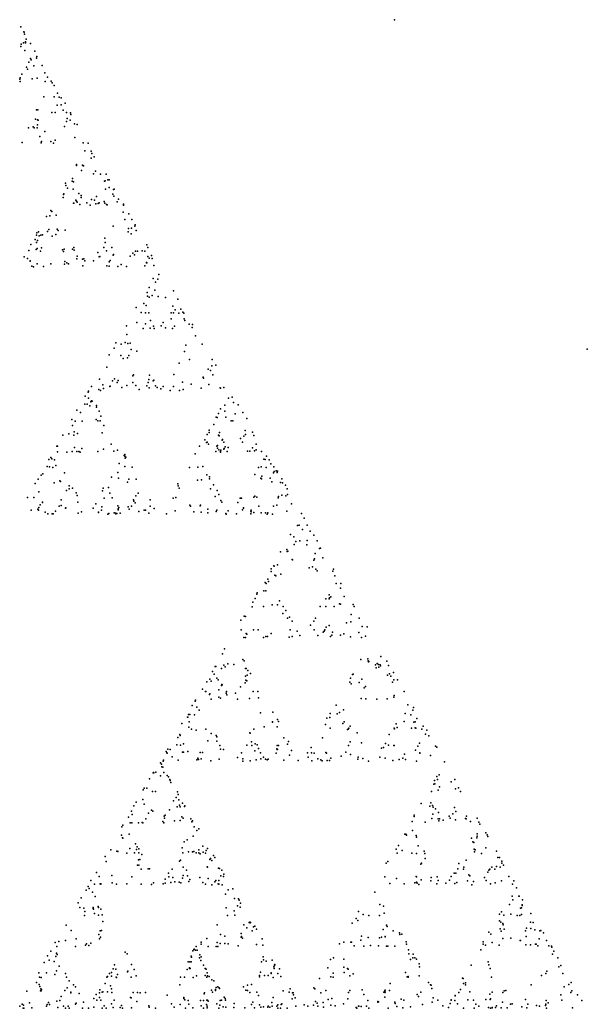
# Model space of a CAD drawing. Header units: millimetres. Extents: x -0.87 to 0.87, y -0.5 to 1.
# Drawn here: x -0.3243 to -0.2165, y -0.5 to -0.3125 of the extents above; entities that cross this region are included whole.
import ezdxf

# ---------------------------------------------------------------- set-up
doc = ezdxf.new("R2010")
doc.units = ezdxf.units.MM
doc.header["$PDSIZE"] = 1

msp = doc.modelspace()

# ---------------------------------------------------------------- linework, layer by layer
for p in [(-0.25311, -0.3125), (-0.32406, -0.31385), (-0.32349, -0.31479), (-0.32343, -0.31483), (-0.32336, -0.31521), (-0.32319, -0.31669), (-0.32318, -0.31673), (-0.32306, -0.31616), (-0.32406, -0.31756), (-0.324, -0.31711), (-0.32354, -0.31689), (-0.3233, -0.31835), (-0.32318, -0.31689), (-0.32221, -0.31697), (-0.32139, -0.31845), (-0.32252, -0.32056), (-0.3222, -0.31986), (-0.32206, -0.32012), (-0.3211, -0.31977), (-0.321, -0.31945), (-0.32298, -0.32151), (-0.32295, -0.3215), (-0.32277, -0.32187), (-0.32155, -0.32124), (-0.31999, -0.32114), (-0.32422, -0.32374), (-0.3242, -0.32419), (-0.32418, -0.32348), (-0.32389, -0.32284), (-0.32188, -0.32372), (-0.32096, -0.32357), (-0.3195, -0.32254), (-0.31941, -0.32422), (-0.31899, -0.32338), (-0.31826, -0.32414), (-0.31812, -0.32446), (-0.31774, -0.32495), (-0.31966, -0.32713), (-0.31774, -0.32709), (-0.3171, -0.32641), (-0.3168, -0.32715), (-0.31639, -0.32732), (-0.32108, -0.32959), (-0.32082, -0.32957), (-0.31717, -0.3287), (-0.31637, -0.3286), (-0.31604, -0.32964), (-0.31564, -0.3283), (-0.32125, -0.33134), (-0.32088, -0.33145), (-0.32076, -0.33153), (-0.31816, -0.33008), (-0.31752, -0.33007), (-0.3154, -0.33007), (-0.31537, -0.33181), (-0.31528, -0.33124), (-0.31471, -0.33154), (-0.31465, -0.33017), (-0.31457, -0.33044), (-0.32258, -0.333), (-0.32168, -0.33281), (-0.32153, -0.333), (-0.32092, -0.333), (-0.32091, -0.33241), (-0.3195, -0.33372), (-0.31574, -0.33277), (-0.31384, -0.33223), (-0.31335, -0.33235), (-0.32047, -0.33461), (-0.32014, -0.33557), (-0.31835, -0.33557), (-0.31755, -0.33536), (-0.31379, -0.33483), (-0.32378, -0.3358), (-0.32019, -0.33581), (-0.31785, -0.33592), (-0.3122, -0.33582), (-0.31188, -0.33738), (-0.31129, -0.33593), (-0.31071, -0.3374), (-0.3107, -0.33873), (-0.31059, -0.33786), (-0.31013, -0.33849), (-0.31351, -0.33995), (-0.31349, -0.34014), (-0.31251, -0.34108), (-0.31232, -0.34005), (-0.31227, -0.34014), (-0.31214, -0.34023), (-0.3099, -0.3412), (-0.31423, -0.34261), (-0.31023, -0.34175), (-0.30893, -0.34179), (-0.30815, -0.34311), (-0.30804, -0.34305), (-0.30786, -0.34179), (-0.3075, -0.34286), (-0.30725, -0.34284), (-0.31559, -0.34351), (-0.31552, -0.34394), (-0.31521, -0.34443), (-0.31428, -0.34314), (-0.31409, -0.34463), (-0.31403, -0.34326), (-0.30796, -0.34461), (-0.30728, -0.34431), (-0.30646, -0.34471), (-0.3063, -0.34463), (-0.31604, -0.34619), (-0.31594, -0.34563), (-0.31587, -0.34549), (-0.31362, -0.34673), (-0.31304, -0.34545), (-0.31262, -0.34619), (-0.31258, -0.3458), (-0.3106, -0.34658), (-0.31009, -0.34672), (-0.30969, -0.34601), (-0.30658, -0.34555), (-0.30641, -0.34595), (-0.3055, -0.34654), (-0.31835, -0.34865), (-0.31406, -0.34727), (-0.31399, -0.34728), (-0.31348, -0.34692), (-0.31333, -0.34709), (-0.31283, -0.34755), (-0.31151, -0.34725), (-0.31088, -0.34764), (-0.3098, -0.34739), (-0.30935, -0.34734), (-0.30917, -0.3472), (-0.30825, -0.34699), (-0.30811, -0.34729), (-0.30776, -0.34756), (-0.30768, -0.3476), (-0.30577, -0.34703), (-0.30458, -0.34749), (-0.30457, -0.34766), (-0.31917, -0.34983), (-0.31852, -0.34968), (-0.31814, -0.34887), (-0.31734, -0.34953), (-0.30459, -0.34902), (-0.30428, -0.35036), (-0.30355, -0.3493), (-0.303, -0.3504), (-0.31875, -0.35231), (-0.31712, -0.35219), (-0.31693, -0.35249), (-0.31561, -0.35242), (-0.30653, -0.35164), (-0.30363, -0.35208), (-0.30305, -0.35204), (-0.30238, -0.35163), (-0.30234, -0.3514), (-0.30213, -0.35245), (-0.3213, -0.35416), (-0.32108, -0.35333), (-0.32099, -0.35292), (-0.32088, -0.35438), (-0.32067, -0.35275), (-0.32057, -0.3535), (-0.32022, -0.35337), (-0.31992, -0.35331), (-0.31898, -0.35268), (-0.31812, -0.35352), (-0.31739, -0.3532), (-0.30807, -0.35391), (-0.30364, -0.35275), (-0.30313, -0.35313), (-0.32216, -0.35511), (-0.32114, -0.35608), (-0.32109, -0.35477), (-0.32092, -0.35586), (-0.32013, -0.35576), (-0.31611, -0.35612), (-0.31582, -0.35602), (-0.31422, -0.35603), (-0.314, -0.3557), (-0.31395, -0.35617), (-0.30828, -0.35571), (-0.30802, -0.35477), (-0.3068, -0.35571), (-0.30013, -0.35521), (-0.29992, -0.35571), (-0.32343, -0.35747), (-0.32276, -0.35777), (-0.32252, -0.35626), (-0.32034, -0.35642), (-0.31597, -0.35643), (-0.3134, -0.35786), (-0.31337, -0.35732), (-0.31235, -0.35789), (-0.3121, -0.35787), (-0.30941, -0.35667), (-0.30917, -0.35747), (-0.30902, -0.35739), (-0.30776, -0.35631), (-0.30649, -0.35716), (-0.30648, -0.35702), (-0.30327, -0.35733), (-0.30281, -0.35675), (-0.30244, -0.35706), (-0.30228, -0.35642), (-0.30189, -0.35639), (-0.30101, -0.35635), (-0.30051, -0.35639), (-0.29991, -0.35741), (-0.29969, -0.3577), (-0.29927, -0.35718), (-0.29912, -0.35781), (-0.32225, -0.35824), (-0.32225, -0.35827), (-0.32194, -0.35926), (-0.32166, -0.35933), (-0.32094, -0.35881), (-0.31973, -0.3593), (-0.31838, -0.35878), (-0.31577, -0.35885), (-0.31572, -0.35838), (-0.31529, -0.35863), (-0.31497, -0.35881), (-0.31227, -0.35918), (-0.31189, -0.35824), (-0.31024, -0.35823), (-0.3077, -0.35919), (-0.3073, -0.35926), (-0.30729, -0.35841), (-0.30707, -0.35816), (-0.30566, -0.35927), (-0.30503, -0.35892), (-0.30398, -0.35932), (-0.30049, -0.35915), (-0.30018, -0.35856), (-0.30017, -0.35858), (-0.3001, -0.3586), (-0.29882, -0.35913), (-0.29892, -0.36157), (-0.29805, -0.3617), (-0.29787, -0.36081), (-0.29966, -0.36331), (-0.2985, -0.36226), (-0.30005, -0.3642), (-0.3, -0.36495), (-0.29969, -0.36513), (-0.2991, -0.36478), (-0.29859, -0.36376), (-0.29797, -0.36499), (-0.29658, -0.36516), (-0.29506, -0.36394), (-0.29422, -0.3655), (-0.30214, -0.36708), (-0.30069, -0.36633), (-0.30023, -0.36672), (-0.29522, -0.36681), (-0.2937, -0.36741), (-0.3012, -0.36801), (-0.30036, -0.36807), (-0.29976, -0.3681), (-0.29553, -0.36811), (-0.29551, -0.36924), (-0.29509, -0.36806), (-0.29476, -0.36752), (-0.29403, -0.36814), (-0.29332, -0.36798), (-0.29307, -0.36813), (-0.29305, -0.36925), (-0.30396, -0.37054), (-0.30203, -0.3699), (-0.30082, -0.37109), (-0.30035, -0.37019), (-0.29947, -0.37098), (-0.29943, -0.36956), (-0.29884, -0.37063), (-0.29876, -0.37108), (-0.29738, -0.37056), (-0.29702, -0.36995), (-0.29655, -0.37091), (-0.29523, -0.37105), (-0.29486, -0.37062), (-0.29292, -0.36952), (-0.2921, -0.37021), (-0.29153, -0.37086), (-0.29143, -0.37031), (-0.30395, -0.37218), (-0.29086, -0.37244), (-0.30632, -0.37476), (-0.30602, -0.3738), (-0.30498, -0.37402), (-0.30427, -0.37374), (-0.30374, -0.37388), (-0.3033, -0.37386), (-0.2927, -0.37421), (-0.2896, -0.37401), (-0.21651, -0.375), (-0.30727, -0.37603), (-0.30506, -0.37616), (-0.30459, -0.37673), (-0.3038, -0.37664), (-0.30353, -0.37621), (-0.30308, -0.37503), (-0.30202, -0.37539), (-0.293, -0.37541), (-0.30771, -0.37841), (-0.29396, -0.37763), (-0.29205, -0.37694), (-0.28778, -0.37814), (-0.28775, -0.37694), (-0.28704, -0.37803), (-0.30629, -0.38059), (-0.30276, -0.38004), (-0.30263, -0.37986), (-0.29964, -0.37988), (-0.295, -0.37981), (-0.28943, -0.38032), (-0.2894, -0.38036), (-0.28939, -0.38051), (-0.28851, -0.37876), (-0.28806, -0.379), (-0.28758, -0.37986), (-0.31061, -0.38207), (-0.30911, -0.38066), (-0.30848, -0.38172), (-0.30834, -0.38242), (-0.30713, -0.38205), (-0.30707, -0.38201), (-0.30707, -0.38202), (-0.30666, -0.38097), (-0.30576, -0.38131), (-0.30555, -0.38095), (-0.30488, -0.38226), (-0.3039, -0.38184), (-0.3028, -0.3813), (-0.30221, -0.38187), (-0.30015, -0.38194), (-0.2999, -0.38133), (-0.29977, -0.38075), (-0.29969, -0.38234), (-0.2989, -0.38098), (-0.29882, -0.38089), (-0.29846, -0.38195), (-0.29818, -0.38225), (-0.29705, -0.38207), (-0.29508, -0.38204), (-0.29334, -0.38121), (-0.29172, -0.38161), (-0.28981, -0.38235), (-0.28834, -0.38171), (-0.2862, -0.38233), (-0.28611, -0.38239), (-0.28552, -0.38226), (-0.31185, -0.38389), (-0.31126, -0.38314), (-0.31121, -0.38425), (-0.31117, -0.38292), (-0.30923, -0.38266), (-0.30893, -0.38279), (-0.3016, -0.38265), (-0.29748, -0.38253), (-0.29567, -0.3828), (-0.29393, -0.38281), (-0.29323, -0.38263), (-0.28465, -0.38427), (-0.28394, -0.38409), (-0.31187, -0.3854), (-0.31144, -0.38539), (-0.31096, -0.38574), (-0.31073, -0.38498), (-0.31062, -0.3848), (-0.31052, -0.38483), (-0.3097, -0.38567), (-0.30967, -0.38598), (-0.28531, -0.3856), (-0.28369, -0.38512), (-0.28276, -0.38555), (-0.31339, -0.38655), (-0.31271, -0.38702), (-0.30918, -0.38674), (-0.30887, -0.38769), (-0.28695, -0.38789), (-0.28678, -0.38792), (-0.28653, -0.38721), (-0.28616, -0.38627), (-0.28529, -0.38677), (-0.28515, -0.38785), (-0.28334, -0.38726), (-0.28189, -0.38697), (-0.28112, -0.3881), (-0.31434, -0.3883), (-0.31423, -0.38949), (-0.31372, -0.38866), (-0.31242, -0.38865), (-0.30975, -0.38833), (-0.30942, -0.38858), (-0.309, -0.38856), (-0.3083, -0.38945), (-0.28742, -0.38928), (-0.28412, -0.3886), (-0.28382, -0.38856), (-0.31605, -0.3913), (-0.31495, -0.39105), (-0.31397, -0.39132), (-0.31391, -0.39068), (-0.3133, -0.39099), (-0.30861, -0.39087), (-0.28865, -0.39117), (-0.28831, -0.39032), (-0.2883, -0.39078), (-0.28649, -0.39128), (-0.28642, -0.3914), (-0.28634, -0.39081), (-0.28168, -0.39151), (-0.28146, -0.39043), (-0.28138, -0.39118), (-0.28005, -0.39073), (-0.27979, -0.39137), (-0.31724, -0.39341), (-0.3171, -0.39338), (-0.31388, -0.39361), (-0.30692, -0.39303), (-0.29014, -0.39336), (-0.28911, -0.3922), (-0.28878, -0.39268), (-0.28864, -0.39264), (-0.28844, -0.39299), (-0.28685, -0.39341), (-0.28668, -0.39323), (-0.2858, -0.39225), (-0.28574, -0.39213), (-0.28552, -0.3926), (-0.28526, -0.3935), (-0.28467, -0.39366), (-0.28232, -0.39192), (-0.28199, -0.3926), (-0.28008, -0.39369), (-0.27934, -0.39302), (-0.31834, -0.39553), (-0.31708, -0.39446), (-0.31533, -0.39453), (-0.3143, -0.39438), (-0.31341, -0.39441), (-0.31305, -0.3944), (-0.31278, -0.39453), (-0.31247, -0.39385), (-0.30941, -0.39441), (-0.30835, -0.39393), (-0.30636, -0.39434), (-0.30571, -0.39414), (-0.3044, -0.39518), (-0.30431, -0.39526), (-0.30429, -0.39499), (-0.30414, -0.39549), (-0.29098, -0.39485), (-0.28702, -0.39436), (-0.28668, -0.39377), (-0.28643, -0.39406), (-0.28616, -0.39451), (-0.28614, -0.3943), (-0.2861, -0.39411), (-0.28553, -0.39398), (-0.28542, -0.39384), (-0.28487, -0.39442), (-0.28102, -0.39432), (-0.2806, -0.39434), (-0.27968, -0.39424), (-0.27939, -0.39406), (-0.27837, -0.39439), (-0.27742, -0.39526), (-0.31902, -0.39725), (-0.31876, -0.39588), (-0.31862, -0.39727), (-0.31817, -0.39577), (-0.31798, -0.39743), (-0.31766, -0.39599), (-0.31738, -0.39707), (-0.30535, -0.39667), (-0.3043, -0.39723), (-0.30426, -0.39567), (-0.3029, -0.39734), (-0.29203, -0.39741), (-0.29042, -0.39735), (-0.28949, -0.39722), (-0.27895, -0.39745), (-0.27842, -0.39727), (-0.2779, -0.39586), (-0.27767, -0.39592), (-0.27747, -0.39742), (-0.2769, -0.39597), (-0.2766, -0.39672), (-0.27599, -0.39727), (-0.32017, -0.39888), (-0.31988, -0.39864), (-0.31575, -0.39842), (-0.30683, -0.39923), (-0.30566, -0.39838), (-0.28874, -0.39883), (-0.28825, -0.39919), (-0.27963, -0.39873), (-0.27827, -0.39907), (-0.27607, -0.39845), (-0.27593, -0.39817), (-0.27555, -0.39809), (-0.27539, -0.39838), (-0.27534, -0.39815), (-0.32135, -0.40046), (-0.32078, -0.39964), (-0.31774, -0.40032), (-0.31666, -0.39996), (-0.31654, -0.40008), (-0.31486, -0.40092), (-0.30739, -0.4012), (-0.30548, -0.39945), (-0.30379, -0.4002), (-0.30356, -0.39966), (-0.30212, -0.39965), (-0.29427, -0.40051), (-0.29418, -0.40089), (-0.29052, -0.39984), (-0.28974, -0.39979), (-0.28822, -0.39959), (-0.28748, -0.40074), (-0.27849, -0.39944), (-0.27836, -0.39955), (-0.27669, -0.39945), (-0.27637, -0.40016), (-0.27477, -0.4003), (-0.27449, -0.39959), (-0.27437, -0.40033), (-0.2738, -0.40076), (-0.32276, -0.40313), (-0.32155, -0.40312), (-0.3206, -0.40202), (-0.31539, -0.4018), (-0.31488, -0.40149), (-0.31427, -0.40134), (-0.31355, -0.40224), (-0.31336, -0.40274), (-0.30855, -0.40185), (-0.30841, -0.40137), (-0.30717, -0.40231), (-0.30224, -0.40279), (-0.30175, -0.40228), (-0.29459, -0.40309), (-0.29398, -0.40137), (-0.28801, -0.40148), (-0.28718, -0.40291), (-0.28675, -0.40179), (-0.28647, -0.40256), (-0.27978, -0.40306), (-0.2796, -0.40286), (-0.27924, -0.40306), (-0.27511, -0.4029), (-0.27448, -0.40268), (-0.27371, -0.40281), (-0.27345, -0.40148), (-0.27344, -0.40254), (-0.32036, -0.40449), (-0.31993, -0.40403), (-0.31993, -0.40404), (-0.31674, -0.40479), (-0.3164, -0.40354), (-0.31638, -0.40465), (-0.3132, -0.40403), (-0.30981, -0.40434), (-0.30865, -0.40486), (-0.30821, -0.40322), (-0.30668, -0.40315), (-0.30566, -0.40468), (-0.30367, -0.40488), (-0.30305, -0.40477), (-0.30268, -0.40354), (-0.30261, -0.40379), (-0.30237, -0.40412), (-0.29952, -0.40355), (-0.29947, -0.40476), (-0.29511, -0.40326), (-0.29197, -0.4046), (-0.29182, -0.40474), (-0.29, -0.40469), (-0.28996, -0.4046), (-0.28606, -0.40368), (-0.28587, -0.40403), (-0.28286, -0.40405), (-0.28241, -0.40323), (-0.2822, -0.40324), (-0.28217, -0.40322), (-0.27884, -0.40478), (-0.27609, -0.40477), (-0.27542, -0.40458), (-0.27516, -0.40317), (-0.27269, -0.40434), (-0.32208, -0.40551), (-0.32079, -0.40533), (-0.32069, -0.40552), (-0.32064, -0.40501), (-0.31941, -0.40587), (-0.3189, -0.40624), (-0.31809, -0.40623), (-0.31793, -0.40624), (-0.31746, -0.40571), (-0.31559, -0.40513), (-0.31553, -0.40505), (-0.31316, -0.40606), (-0.31253, -0.40584), (-0.3103, -0.40515), (-0.30933, -0.40596), (-0.30928, -0.40588), (-0.30876, -0.40552), (-0.30754, -0.40625), (-0.30735, -0.40614), (-0.30634, -0.40604), (-0.30605, -0.40607), (-0.30603, -0.40624), (-0.30579, -0.40617), (-0.30559, -0.40548), (-0.30558, -0.40529), (-0.30545, -0.40504), (-0.3052, -0.40607), (-0.30349, -0.40531), (-0.30165, -0.40578), (-0.30064, -0.40551), (-0.3004, -0.4055), (-0.29973, -0.40612), (-0.29873, -0.40519), (-0.29636, -0.40619), (-0.29477, -0.40564), (-0.29123, -0.40586), (-0.28981, -0.40588), (-0.28854, -0.40602), (-0.28852, -0.40533), (-0.28699, -0.40579), (-0.28684, -0.40549), (-0.28514, -0.40613), (-0.28513, -0.40614), (-0.28507, -0.40625), (-0.28467, -0.40567), (-0.2831, -0.40624), (-0.28199, -0.40543), (-0.28178, -0.4051), (-0.28175, -0.40512), (-0.28036, -0.4057), (-0.28035, -0.40623), (-0.28034, -0.40549), (-0.28032, -0.40582), (-0.27978, -0.40598), (-0.27839, -0.406), (-0.27758, -0.40601), (-0.2773, -0.40625), (-0.27714, -0.406), (-0.27624, -0.40625), (-0.27356, -0.40569), (-0.27074, -0.40616), (-0.27151, -0.40842), (-0.27121, -0.40838), (-0.27023, -0.40702), (-0.26968, -0.40835), (-0.27282, -0.41016), (-0.27219, -0.41055), (-0.27056, -0.40918), (-0.26911, -0.40949), (-0.26844, -0.41028), (-0.27215, -0.41206), (-0.27184, -0.41149), (-0.27109, -0.41133), (-0.26976, -0.41208), (-0.26966, -0.41126), (-0.2678, -0.41134), (-0.27476, -0.41344), (-0.27355, -0.41298), (-0.27345, -0.41334), (-0.27345, -0.41339), (-0.27335, -0.4133), (-0.26817, -0.41373), (-0.26734, -0.41281), (-0.26715, -0.4127), (-0.276, -0.41611), (-0.27594, -0.41617), (-0.27531, -0.41586), (-0.27252, -0.41486), (-0.27248, -0.41497), (-0.2684, -0.41502), (-0.26826, -0.41478), (-0.26668, -0.41457), (-0.27649, -0.41662), (-0.27649, -0.41718), (-0.27582, -0.41783), (-0.27565, -0.41796), (-0.27467, -0.41766), (-0.26929, -0.41645), (-0.26869, -0.41626), (-0.26801, -0.41668), (-0.2678, -0.41704), (-0.26481, -0.4171), (-0.26468, -0.41668), (-0.26443, -0.41795), (-0.27767, -0.41924), (-0.27744, -0.41942), (-0.27713, -0.41863), (-0.27704, -0.41905), (-0.26416, -0.4194), (-0.26332, -0.41941), (-0.27921, -0.42147), (-0.27916, -0.4212), (-0.27789, -0.42079), (-0.27753, -0.4208), (-0.2655, -0.42158), (-0.26338, -0.4203), (-0.26267, -0.42188), (-0.28002, -0.423), (-0.27958, -0.42225), (-0.27631, -0.42346), (-0.27531, -0.42346), (-0.27494, -0.4227), (-0.26617, -0.42233), (-0.26549, -0.42236), (-0.26542, -0.42215), (-0.26518, -0.42199), (-0.26354, -0.4233), (-0.26335, -0.42332), (-0.26097, -0.42341), (-0.28014, -0.42383), (-0.27799, -0.42377), (-0.27433, -0.42513), (-0.27427, -0.42382), (-0.27371, -0.42456), (-0.2672, -0.42377), (-0.26617, -0.42379), (-0.26457, -0.42377), (-0.26132, -0.42534), (-0.26076, -0.42378), (-0.28225, -0.42638), (-0.28166, -0.42564), (-0.28139, -0.42571), (-0.27341, -0.42598), (-0.27303, -0.42583), (-0.27255, -0.42655), (-0.26907, -0.42731), (-0.2684, -0.42657), (-0.26812, -0.42599), (-0.26549, -0.4274), (-0.26221, -0.42688), (-0.26138, -0.42668), (-0.25982, -0.42599), (-0.28224, -0.42822), (-0.28124, -0.42889), (-0.28117, -0.42904), (-0.27985, -0.42822), (-0.27897, -0.4282), (-0.2765, -0.42891), (-0.27292, -0.4282), (-0.27159, -0.4285), (-0.27109, -0.4293), (-0.26834, -0.42822), (-0.26769, -0.42932), (-0.26666, -0.42866), (-0.26647, -0.42848), (-0.26634, -0.4282), (-0.26609, -0.42769), (-0.26499, -0.42921), (-0.2649, -0.42868), (-0.26337, -0.4292), (-0.2627, -0.42895), (-0.25989, -0.42875), (-0.25924, -0.42758), (-0.25831, -0.42766), (-0.28174, -0.42967), (-0.28137, -0.42967), (-0.27797, -0.42968), (-0.2775, -0.42951), (-0.27722, -0.42949), (-0.27311, -0.42964), (-0.27252, -0.4295), (-0.26527, -0.42946), (-0.26143, -0.42955), (-0.25936, -0.42966), (-0.25862, -0.42944), (-0.28579, -0.43275), (-0.28541, -0.43184), (-0.28549, -0.43495), (-0.28473, -0.43469), (-0.2836, -0.43477), (-0.28191, -0.43387), (-0.28167, -0.43407), (-0.25951, -0.43387), (-0.25818, -0.43371), (-0.25811, -0.43407), (-0.25802, -0.43426), (-0.25799, -0.43422), (-0.2567, -0.43488), (-0.2564, -0.43461), (-0.25614, -0.4348), (-0.25583, -0.43483), (-0.25567, -0.43328), (-0.25455, -0.43416), (-0.25423, -0.43498), (-0.28768, -0.43614), (-0.28734, -0.43665), (-0.28714, -0.43515), (-0.28704, -0.43515), (-0.28598, -0.43554), (-0.28525, -0.43524), (-0.28142, -0.43555), (-0.28127, -0.43555), (-0.28107, -0.43683), (-0.28098, -0.43594), (-0.28044, -0.43653), (-0.2611, -0.43671), (-0.26095, -0.43663), (-0.2566, -0.43543), (-0.25608, -0.4353), (-0.25573, -0.43508), (-0.25444, -0.43682), (-0.25407, -0.43655), (-0.25329, -0.43632), (-0.28872, -0.4381), (-0.28814, -0.43756), (-0.2879, -0.43798), (-0.28684, -0.43737), (-0.28657, -0.4377), (-0.28598, -0.43875), (-0.28591, -0.43857), (-0.28582, -0.43864), (-0.28148, -0.43828), (-0.28142, -0.43701), (-0.28133, -0.43774), (-0.28115, -0.43792), (-0.26156, -0.43816), (-0.26145, -0.43736), (-0.26132, -0.43846), (-0.25981, -0.43824), (-0.2593, -0.4376), (-0.25378, -0.43699), (-0.2535, -0.43815), (-0.25324, -0.4377), (-0.25251, -0.43768), (-0.28957, -0.43946), (-0.28901, -0.43994), (-0.28893, -0.43993), (-0.28825, -0.44049), (-0.28817, -0.44035), (-0.28643, -0.43957), (-0.28509, -0.44021), (-0.28503, -0.43993), (-0.28492, -0.44056), (-0.28328, -0.44025), (-0.28236, -0.43906), (-0.27991, -0.43992), (-0.27905, -0.43992), (-0.25884, -0.43921), (-0.25864, -0.43894), (-0.25126, -0.43994), (-0.29097, -0.44172), (-0.29091, -0.44155), (-0.28792, -0.44136), (-0.28646, -0.441), (-0.28611, -0.44121), (-0.28292, -0.4414), (-0.28066, -0.44122), (-0.27894, -0.44115), (-0.2642, -0.4425), (-0.2594, -0.44122), (-0.25853, -0.44132), (-0.25645, -0.4414), (-0.25448, -0.44131), (-0.25324, -0.44098), (-0.25317, -0.44067), (-0.25059, -0.44242), (-0.29224, -0.44426), (-0.29193, -0.44426), (-0.29154, -0.44257), (-0.29108, -0.44432), (-0.29066, -0.44286), (-0.2902, -0.44345), (-0.27852, -0.44397), (-0.27621, -0.44384), (-0.2653, -0.44406), (-0.26398, -0.44415), (-0.26355, -0.44388), (-0.26277, -0.44337), (-0.25105, -0.44411), (-0.25002, -0.44433), (-0.24961, -0.44344), (-0.24952, -0.44293), (-0.29349, -0.44598), (-0.2924, -0.44477), (-0.29236, -0.4448), (-0.29208, -0.4457), (-0.27628, -0.44573), (-0.27626, -0.44568), (-0.27534, -0.44521), (-0.27511, -0.44561), (-0.26621, -0.44615), (-0.26592, -0.44499), (-0.26541, -0.44488), (-0.26294, -0.44598), (-0.26268, -0.44567), (-0.25278, -0.44603), (-0.25129, -0.44562), (-0.24942, -0.44575), (-0.24921, -0.44569), (-0.24888, -0.44503), (-0.29386, -0.44809), (-0.29214, -0.44671), (-0.29164, -0.44705), (-0.29076, -0.44725), (-0.28892, -0.44709), (-0.28789, -0.44786), (-0.28054, -0.44777), (-0.28049, -0.44781), (-0.2798, -0.44704), (-0.27785, -0.4466), (-0.27535, -0.44665), (-0.26534, -0.44688), (-0.26204, -0.44714), (-0.26191, -0.44704), (-0.26177, -0.44687), (-0.26151, -0.44648), (-0.2602, -0.44778), (-0.25413, -0.44808), (-0.25317, -0.44689), (-0.25313, -0.44701), (-0.25258, -0.44677), (-0.24987, -0.44685), (-0.2492, -0.44678), (-0.24905, -0.44688), (-0.2479, -0.44709), (-0.24768, -0.44651), (-0.24721, -0.44799), (-0.24696, -0.44725), (-0.29424, -0.44864), (-0.29377, -0.44825), (-0.29314, -0.44982), (-0.28857, -0.44926), (-0.28696, -0.44828), (-0.28686, -0.44937), (-0.28685, -0.44854), (-0.28023, -0.44944), (-0.27954, -0.44983), (-0.27409, -0.4487), (-0.2734, -0.44989), (-0.27324, -0.44941), (-0.26676, -0.44871), (-0.26149, -0.44946), (-0.25934, -0.44968), (-0.25484, -0.44977), (-0.24833, -0.44969), (-0.2466, -0.44832), (-0.29648, -0.45129), (-0.29631, -0.45156), (-0.29627, -0.45161), (-0.29614, -0.45087), (-0.29568, -0.45092), (-0.29444, -0.45005), (-0.29375, -0.4501), (-0.29333, -0.45143), (-0.29319, -0.45141), (-0.29235, -0.45129), (-0.28998, -0.45148), (-0.28958, -0.45152), (-0.28629, -0.45018), (-0.28613, -0.45084), (-0.28557, -0.45092), (-0.28214, -0.45154), (-0.28115, -0.45011), (-0.28019, -0.45019), (-0.27963, -0.45119), (-0.27918, -0.45005), (-0.2789, -0.45074), (-0.27854, -0.45157), (-0.27557, -0.45163), (-0.27542, -0.45081), (-0.2754, -0.45093), (-0.27535, -0.45019), (-0.27529, -0.45095), (-0.27511, -0.45017), (-0.27265, -0.45111), (-0.26964, -0.45155), (-0.2689, -0.45055), (-0.26885, -0.45157), (-0.26835, -0.45161), (-0.26615, -0.45146), (-0.26604, -0.4516), (-0.26232, -0.45143), (-0.26182, -0.45013), (-0.2556, -0.45065), (-0.25522, -0.45054), (-0.25427, -0.4501), (-0.25325, -0.45019), (-0.25318, -0.45019), (-0.25122, -0.45178), (-0.24911, -0.45105), (-0.2487, -0.45029), (-0.2483, -0.45154), (-0.24828, -0.45159), (-0.2453, -0.45031), (-0.24509, -0.4505), (-0.29752, -0.45346), (-0.29736, -0.45371), (-0.29702, -0.45312), (-0.29697, -0.45293), (-0.29529, -0.45228), (-0.29418, -0.45294), (-0.29065, -0.45291), (-0.29043, -0.45254), (-0.29033, -0.45283), (-0.28981, -0.45268), (-0.28799, -0.4531), (-0.28637, -0.45275), (-0.28289, -0.45243), (-0.2819, -0.45271), (-0.2819, -0.45311), (-0.28052, -0.45305), (-0.27934, -0.45291), (-0.27851, -0.45268), (-0.27797, -0.45239), (-0.27761, -0.45276), (-0.27725, -0.45288), (-0.27707, -0.45276), (-0.27413, -0.45294), (-0.27301, -0.45197), (-0.27139, -0.45303), (-0.26948, -0.45239), (-0.26879, -0.45307), (-0.26763, -0.4527), (-0.26706, -0.45285), (-0.26681, -0.4531), (-0.26588, -0.45303), (-0.26543, -0.45303), (-0.26517, -0.45255), (-0.2632, -0.45216), (-0.26144, -0.45189), (-0.26006, -0.45275), (-0.25998, -0.45236), (-0.25912, -0.4526), (-0.25802, -0.45312), (-0.25587, -0.45238), (-0.2549, -0.45255), (-0.25342, -0.45302), (-0.25222, -0.45283), (-0.25155, -0.45257), (-0.25099, -0.4528), (-0.24894, -0.45312), (-0.24627, -0.45203), (-0.2436, -0.45327), (-0.29895, -0.45532), (-0.29885, -0.4553), (-0.29881, -0.45532), (-0.29843, -0.45523), (-0.2973, -0.45418), (-0.2973, -0.45422), (-0.29706, -0.45424), (-0.29689, -0.45531), (-0.29961, -0.45649), (-0.29756, -0.45593), (-0.29625, -0.45585), (-0.29604, -0.45611), (-0.29578, -0.4566), (-0.29571, -0.45679), (-0.2956, -0.45715), (-0.24561, -0.45751), (-0.24549, -0.45677), (-0.24542, -0.45745), (-0.24509, -0.45604), (-0.24495, -0.4566), (-0.24463, -0.45573), (-0.24236, -0.45708), (-0.24166, -0.45659), (-0.30079, -0.45857), (-0.30065, -0.45823), (-0.30015, -0.45825), (-0.29903, -0.45888), (-0.29847, -0.45886), (-0.29433, -0.45898), (-0.24605, -0.4589), (-0.24482, -0.45861), (-0.24458, -0.458), (-0.24154, -0.45841), (-0.24097, -0.45819), (-0.24054, -0.45887), (-0.30212, -0.46088), (-0.30088, -0.46043), (-0.29506, -0.46065), (-0.29457, -0.46003), (-0.29415, -0.45946), (-0.29406, -0.46044), (-0.29333, -0.46108), (-0.24805, -0.46118), (-0.24622, -0.46101), (-0.30301, -0.46262), (-0.30257, -0.46159), (-0.30063, -0.46127), (-0.29984, -0.46301), (-0.29924, -0.46241), (-0.29898, -0.46264), (-0.29584, -0.46238), (-0.29438, -0.46181), (-0.29393, -0.4615), (-0.2938, -0.4618), (-0.29295, -0.46176), (-0.29288, -0.46163), (-0.24638, -0.46169), (-0.24588, -0.46155), (-0.24576, -0.46187), (-0.24534, -0.46216), (-0.24476, -0.46288), (-0.24174, -0.46189), (-0.24145, -0.46269), (-0.30361, -0.46374), (-0.3033, -0.46484), (-0.30296, -0.46481), (-0.30289, -0.46327), (-0.30169, -0.46481), (-0.30098, -0.46475), (-0.30088, -0.46483), (-0.30031, -0.4641), (-0.29707, -0.46457), (-0.29692, -0.46483), (-0.29683, -0.46354), (-0.29674, -0.46397), (-0.29665, -0.46338), (-0.29486, -0.46447), (-0.2938, -0.46437), (-0.29351, -0.46369), (-0.29321, -0.46393), (-0.29176, -0.46409), (-0.29155, -0.46464), (-0.29143, -0.46443), (-0.24974, -0.4646), (-0.24939, -0.46365), (-0.24938, -0.46337), (-0.2473, -0.46471), (-0.24728, -0.46468), (-0.24602, -0.46399), (-0.24581, -0.46319), (-0.2448, -0.46406), (-0.24466, -0.46444), (-0.24455, -0.46407), (-0.24388, -0.46433), (-0.24273, -0.46356), (-0.24256, -0.46393), (-0.24202, -0.46314), (-0.24152, -0.46428), (-0.23961, -0.46402), (-0.23951, -0.46409), (-0.23943, -0.46356), (-0.23869, -0.46457), (-0.23739, -0.46392), (-0.23712, -0.46471), (-0.30487, -0.46562), (-0.30466, -0.46525), (-0.29113, -0.46556), (-0.29065, -0.46629), (-0.29027, -0.46599), (-0.24966, -0.46626), (-0.2369, -0.46507), (-0.23573, -0.46672), (-0.30493, -0.46715), (-0.30475, -0.46765), (-0.30471, -0.46771), (-0.30347, -0.46696), (-0.29301, -0.46845), (-0.29249, -0.46805), (-0.29136, -0.46739), (-0.25114, -0.46697), (-0.25093, -0.46699), (-0.2508, -0.46715), (-0.24901, -0.46722), (-0.2489, -0.46758), (-0.23847, -0.46777), (-0.23822, -0.46846), (-0.23807, -0.46855), (-0.23749, -0.46768), (-0.23742, -0.46737), (-0.23738, -0.46694), (-0.23553, -0.46713), (-0.23539, -0.4674), (-0.30693, -0.46995), (-0.30581, -0.4702), (-0.30564, -0.47024), (-0.30393, -0.47056), (-0.30338, -0.46967), (-0.30249, -0.47049), (-0.3023, -0.4688), (-0.30207, -0.46988), (-0.30199, -0.46936), (-0.30167, -0.46979), (-0.30162, -0.47054), (-0.29343, -0.4696), (-0.29327, -0.4705), (-0.29221, -0.47033), (-0.29148, -0.47033), (-0.29123, -0.47025), (-0.29077, -0.47052), (-0.29028, -0.47051), (-0.29026, -0.46995), (-0.28952, -0.46923), (-0.28944, -0.4704), (-0.28896, -0.47059), (-0.28886, -0.47009), (-0.28863, -0.46969), (-0.2528, -0.46985), (-0.2526, -0.47059), (-0.25233, -0.46915), (-0.25165, -0.47009), (-0.24982, -0.47061), (-0.24891, -0.47062), (-0.24863, -0.46922), (-0.2475, -0.47021), (-0.23799, -0.46983), (-0.23794, -0.47031), (-0.23781, -0.46997), (-0.23577, -0.46957), (-0.23371, -0.4702), (-0.30801, -0.4712), (-0.30784, -0.47215), (-0.3017, -0.47182), (-0.30143, -0.47179), (-0.30105, -0.47083), (-0.29394, -0.47208), (-0.29372, -0.47192), (-0.28999, -0.4707), (-0.28814, -0.4718), (-0.28805, -0.47157), (-0.28779, -0.47196), (-0.28749, -0.47102), (-0.2872, -0.47139), (-0.25437, -0.47215), (-0.24799, -0.4725), (-0.24734, -0.47064), (-0.24729, -0.47161), (-0.23948, -0.47192), (-0.23657, -0.47067), (-0.23348, -0.47139), (-0.23316, -0.47138), (-0.23272, -0.47248), (-0.23271, -0.47212), (-0.30967, -0.47424), (-0.30187, -0.47285), (-0.30165, -0.47284), (-0.30121, -0.47359), (-0.29987, -0.47354), (-0.29965, -0.47356), (-0.296, -0.47436), (-0.29534, -0.47363), (-0.29324, -0.47326), (-0.29261, -0.4738), (-0.2887, -0.47317), (-0.28862, -0.47325), (-0.28653, -0.47342), (-0.28635, -0.47351), (-0.28586, -0.47382), (-0.25471, -0.47251), (-0.24809, -0.47268), (-0.24178, -0.47436), (-0.24108, -0.47358), (-0.24086, -0.47252), (-0.24001, -0.47359), (-0.23992, -0.47321), (-0.23536, -0.47418), (-0.23521, -0.4738), (-0.23503, -0.47359), (-0.23465, -0.47325), (-0.23404, -0.47363), (-0.23372, -0.47312), (-0.23303, -0.47327), (-0.23243, -0.47289), (-0.31076, -0.47577), (-0.30919, -0.47498), (-0.3068, -0.47482), (-0.30673, -0.47619), (-0.30295, -0.47509), (-0.29889, -0.47619), (-0.29667, -0.47625), (-0.29666, -0.47551), (-0.29594, -0.47508), (-0.2956, -0.47616), (-0.29522, -0.47523), (-0.29481, -0.47601), (-0.29396, -0.47609), (-0.29367, -0.47622), (-0.29335, -0.4753), (-0.29321, -0.47481), (-0.2924, -0.47491), (-0.29216, -0.47595), (-0.29194, -0.47557), (-0.29005, -0.47522), (-0.2895, -0.47615), (-0.28851, -0.47537), (-0.28722, -0.47601), (-0.28705, -0.4758), (-0.28645, -0.47577), (-0.2861, -0.47489), (-0.2856, -0.47504), (-0.28549, -0.47454), (-0.25495, -0.47507), (-0.25274, -0.47537), (-0.24927, -0.47624), (-0.24898, -0.47498), (-0.24895, -0.47508), (-0.24895, -0.4761), (-0.24807, -0.47563), (-0.24619, -0.47583), (-0.24616, -0.47523), (-0.24501, -0.47508), (-0.24481, -0.47578), (-0.24266, -0.47573), (-0.24234, -0.47503), (-0.24146, -0.47439), (-0.24128, -0.47615), (-0.23922, -0.47583), (-0.23898, -0.47467), (-0.2388, -0.47489), (-0.23811, -0.47599), (-0.23603, -0.47523), (-0.23571, -0.47578), (-0.23402, -0.47619), (-0.23281, -0.47581), (-0.23139, -0.475), (-0.23046, -0.47584), (-0.31162, -0.47763), (-0.31129, -0.47691), (-0.31106, -0.47727), (-0.31045, -0.478), (-0.31007, -0.47647), (-0.30898, -0.47642), (-0.30887, -0.47638), (-0.30883, -0.47645), (-0.30586, -0.47645), (-0.30392, -0.47641), (-0.30121, -0.47647), (-0.29927, -0.47654), (-0.29703, -0.47638), (-0.28896, -0.47647), (-0.28777, -0.47656), (-0.2866, -0.47642), (-0.28645, -0.47649), (-0.28583, -0.47656), (-0.28471, -0.47754), (-0.28378, -0.47737), (-0.25682, -0.47797), (-0.25401, -0.47633), (-0.25129, -0.47638), (-0.2488, -0.4763), (-0.24847, -0.47655), (-0.24507, -0.47637), (-0.24335, -0.47627), (-0.24162, -0.47636), (-0.23843, -0.47656), (-0.23488, -0.47638), (-0.23073, -0.47648), (-0.22997, -0.47719), (-0.31317, -0.47998), (-0.31261, -0.47903), (-0.30994, -0.4788), (-0.2852, -0.47836), (-0.28351, -0.47917), (-0.28271, -0.47927), (-0.28262, -0.47949), (-0.23077, -0.47875), (-0.23062, -0.47945), (-0.22949, -0.47875), (-0.22944, -0.47876), (-0.22879, -0.47946), (-0.31286, -0.48088), (-0.31207, -0.48099), (-0.31188, -0.48168), (-0.31033, -0.48105), (-0.31031, -0.48091), (-0.31023, -0.48123), (-0.30938, -0.48071), (-0.3093, -0.48092), (-0.30883, -0.48121), (-0.28507, -0.48096), (-0.28354, -0.4815), (-0.28288, -0.48059), (-0.28239, -0.48083), (-0.28235, -0.48008), (-0.25992, -0.48164), (-0.25587, -0.48032), (-0.25518, -0.48063), (-0.23277, -0.48169), (-0.23124, -0.48034), (-0.22921, -0.48102), (-0.22899, -0.48095), (-0.22886, -0.48048), (-0.22885, -0.48037), (-0.31196, -0.48242), (-0.31009, -0.48203), (-0.30928, -0.48237), (-0.30858, -0.48226), (-0.30847, -0.48356), (-0.28478, -0.48241), (-0.28343, -0.48233), (-0.28068, -0.48372), (-0.28054, -0.4837), (-0.28046, -0.48371), (-0.26036, -0.48296), (-0.26009, -0.48334), (-0.25907, -0.48219), (-0.25798, -0.48242), (-0.25597, -0.48242), (-0.25506, -0.48195), (-0.23317, -0.48215), (-0.23314, -0.48342), (-0.23289, -0.4837), (-0.23232, -0.48234), (-0.23104, -0.48217), (-0.22981, -0.48242), (-0.22931, -0.4824), (-0.22899, -0.48224), (-0.2273, -0.4837), (-0.22723, -0.48201), (-0.22675, -0.48372), (-0.31542, -0.48423), (-0.3145, -0.48525), (-0.30897, -0.48529), (-0.30873, -0.48528), (-0.28677, -0.48421), (-0.28174, -0.48416), (-0.28117, -0.48473), (-0.28053, -0.48383), (-0.28013, -0.48533), (-0.27988, -0.48454), (-0.27963, -0.48442), (-0.27932, -0.48498), (-0.26111, -0.48388), (-0.25523, -0.48507), (-0.25462, -0.48425), (-0.2545, -0.48451), (-0.25336, -0.48534), (-0.23519, -0.4856), (-0.23303, -0.48495), (-0.23288, -0.48535), (-0.23255, -0.48393), (-0.23246, -0.48416), (-0.23227, -0.48498), (-0.22822, -0.48533), (-0.22802, -0.4848), (-0.2272, -0.48489), (-0.22648, -0.48514), (-0.22551, -0.48532), (-0.22532, -0.48525), (-0.31753, -0.4875), (-0.31686, -0.48734), (-0.31555, -0.48718), (-0.31356, -0.48681), (-0.30926, -0.48604), (-0.3091, -0.48681), (-0.30895, -0.48654), (-0.28979, -0.48745), (-0.28874, -0.48677), (-0.28614, -0.48599), (-0.28534, -0.4863), (-0.28224, -0.4865), (-0.2822, -0.48584), (-0.28218, -0.48642), (-0.28195, -0.48672), (-0.27825, -0.48681), (-0.26272, -0.48745), (-0.26142, -0.48744), (-0.26127, -0.48745), (-0.25951, -0.48706), (-0.25937, -0.48635), (-0.25808, -0.4866), (-0.25595, -0.48665), (-0.2556, -0.4865), (-0.25487, -0.48644), (-0.25485, -0.48641), (-0.25217, -0.48572), (-0.25209, -0.48603), (-0.25174, -0.48595), (-0.25086, -0.4874), (-0.23625, -0.48742), (-0.23482, -0.48597), (-0.23256, -0.48679), (-0.23103, -0.4867), (-0.22923, -0.48717), (-0.22916, -0.48715), (-0.22808, -0.4864), (-0.22565, -0.48681), (-0.22483, -0.48569), (-0.22422, -0.48717), (-0.31834, -0.48917), (-0.31719, -0.48827), (-0.31365, -0.48828), (-0.31178, -0.48806), (-0.31156, -0.4878), (-0.31113, -0.48811), (-0.31076, -0.48765), (-0.30423, -0.48935), (-0.29141, -0.48912), (-0.29121, -0.48883), (-0.29111, -0.48881), (-0.2909, -0.48898), (-0.29076, -0.48828), (-0.29057, -0.48896), (-0.2898, -0.48785), (-0.2885, -0.48828), (-0.28698, -0.48828), (-0.28679, -0.48753), (-0.28664, -0.48826), (-0.28623, -0.48769), (-0.28533, -0.48774), (-0.28467, -0.48778), (-0.2828, -0.48814), (-0.27931, -0.48794), (-0.27807, -0.48801), (-0.26356, -0.48781), (-0.26076, -0.48819), (-0.25894, -0.48822), (-0.25767, -0.48808), (-0.25617, -0.48816), (-0.25461, -0.48821), (-0.25439, -0.48822), (-0.25301, -0.48825), (-0.25083, -0.48782), (-0.25043, -0.48892), (-0.23673, -0.48892), (-0.23625, -0.48782), (-0.23581, -0.48803), (-0.23455, -0.48752), (-0.23321, -0.48801), (-0.22818, -0.488), (-0.2273, -0.48796), (-0.2263, -0.48785), (-0.2262, -0.48785), (-0.22589, -0.48816), (-0.22381, -0.48819), (-0.22332, -0.48822), (-0.22324, -0.48844), (-0.22285, -0.48919), (-0.31901, -0.49004), (-0.31865, -0.4909), (-0.31775, -0.49116), (-0.31741, -0.49021), (-0.31725, -0.48958), (-0.31713, -0.48983), (-0.30385, -0.48971), (-0.29225, -0.4912), (-0.29193, -0.4912), (-0.29173, -0.49011), (-0.29173, -0.49121), (-0.29166, -0.49032), (-0.2901, -0.49045), (-0.29004, -0.48987), (-0.28988, -0.49092), (-0.28984, -0.49027), (-0.27833, -0.49117), (-0.27833, -0.49118), (-0.27806, -0.49025), (-0.27796, -0.4908), (-0.27748, -0.49108), (-0.27636, -0.49089), (-0.26527, -0.49074), (-0.26468, -0.49044), (-0.26272, -0.49071), (-0.25041, -0.48969), (-0.25041, -0.4897), (-0.25007, -0.49076), (-0.24965, -0.49042), (-0.24958, -0.48975), (-0.24927, -0.49046), (-0.24894, -0.49072), (-0.23531, -0.4912), (-0.2231, -0.48975), (-0.22207, -0.49045), (-0.31964, -0.49134), (-0.31726, -0.49288), (-0.31674, -0.49202), (-0.30649, -0.49253), (-0.30628, -0.49175), (-0.30599, -0.49261), (-0.3038, -0.49311), (-0.30373, -0.49294), (-0.30306, -0.49172), (-0.30252, -0.49266), (-0.29249, -0.49264), (-0.29202, -0.49247), (-0.292, -0.49234), (-0.29192, -0.49245), (-0.28935, -0.49185), (-0.28907, -0.49249), (-0.28887, -0.4926), (-0.27602, -0.49214), (-0.27596, -0.49249), (-0.27588, -0.49192), (-0.27586, -0.49184), (-0.27585, -0.49173), (-0.27493, -0.49255), (-0.26578, -0.49233), (-0.26273, -0.49219), (-0.26205, -0.49246), (-0.26189, -0.49262), (-0.24845, -0.49158), (-0.24835, -0.49217), (-0.23857, -0.49181), (-0.23522, -0.49178), (-0.23495, -0.49244), (-0.22419, -0.49298), (-0.2219, -0.49217), (-0.22153, -0.49189), (-0.32065, -0.49326), (-0.32053, -0.49413), (-0.32018, -0.49414), (-0.31918, -0.49329), (-0.31759, -0.49358), (-0.31554, -0.49338), (-0.3154, -0.49409), (-0.31488, -0.4948), (-0.3077, -0.49412), (-0.3076, -0.49395), (-0.30721, -0.4934), (-0.30682, -0.49319), (-0.30682, -0.49393), (-0.30596, -0.49413), (-0.30587, -0.49414), (-0.30572, -0.49359), (-0.30311, -0.4941), (-0.30218, -0.49386), (-0.29375, -0.49411), (-0.29297, -0.49411), (-0.29132, -0.49414), (-0.29067, -0.49388), (-0.28902, -0.49381), (-0.28875, -0.49412), (-0.28868, -0.49329), (-0.28863, -0.49384), (-0.28831, -0.494), (-0.28781, -0.49459), (-0.28738, -0.49479), (-0.27874, -0.49377), (-0.27871, -0.49407), (-0.27853, -0.49317), (-0.27776, -0.49377), (-0.27709, -0.49376), (-0.27651, -0.4934), (-0.27649, -0.4933), (-0.27611, -0.49414), (-0.27526, -0.4934), (-0.27471, -0.49395), (-0.26737, -0.49435), (-0.26521, -0.49403), (-0.26476, -0.49336), (-0.26474, -0.49409), (-0.26269, -0.49325), (-0.26158, -0.49386), (-0.26092, -0.49345), (-0.25104, -0.49322), (-0.25067, -0.49402), (-0.25051, -0.49395), (-0.25048, -0.49412), (-0.24842, -0.49387), (-0.24022, -0.49428), (-0.24006, -0.49436), (-0.23467, -0.49411), (-0.22519, -0.49381), (-0.22437, -0.4934), (-0.22116, -0.49342), (-0.32288, -0.49674), (-0.32107, -0.49514), (-0.32059, -0.4955), (-0.32042, -0.49588), (-0.32031, -0.49669), (-0.32025, -0.49633), (-0.32017, -0.4967), (-0.32015, -0.49642), (-0.3157, -0.49665), (-0.31528, -0.49613), (-0.31402, -0.49554), (-0.3137, -0.49592), (-0.30902, -0.49652), (-0.30806, -0.49528), (-0.30759, -0.49687), (-0.30703, -0.49574), (-0.30686, -0.49633), (-0.29383, -0.49559), (-0.28784, -0.49658), (-0.28707, -0.49662), (-0.28706, -0.49646), (-0.28694, -0.49604), (-0.28664, -0.49596), (-0.28642, -0.49611), (-0.28634, -0.49625), (-0.28178, -0.49597), (-0.28135, -0.49659), (-0.28103, -0.49665), (-0.281, -0.4956), (-0.28027, -0.49549), (-0.27426, -0.49668), (-0.27288, -0.49633), (-0.26839, -0.49615), (-0.26824, -0.49634), (-0.26617, -0.49666), (-0.26158, -0.49664), (-0.25926, -0.49652), (-0.25496, -0.4967), (-0.25487, -0.49659), (-0.25408, -0.49661), (-0.25395, -0.49531), (-0.24663, -0.4951), (-0.24626, -0.49553), (-0.24612, -0.49564), (-0.24603, -0.49624), (-0.2406, -0.49643), (-0.24, -0.49529), (-0.23963, -0.49519), (-0.23963, -0.49558), (-0.23227, -0.4967), (-0.23198, -0.49665), (-0.22713, -0.49556), (-0.22087, -0.49594), (-0.21998, -0.49549), (-0.21956, -0.49514), (-0.21945, -0.4967), (-0.31721, -0.49864), (-0.31664, -0.49851), (-0.31636, -0.49776), (-0.31457, -0.49707), (-0.31456, -0.49698), (-0.31297, -0.49718), (-0.31016, -0.49815), (-0.30973, -0.49741), (-0.30961, -0.49849), (-0.3091, -0.49706), (-0.3091, -0.49797), (-0.30883, -0.49844), (-0.30861, -0.49697), (-0.30847, -0.49689), (-0.30676, -0.49702), (-0.3063, -0.49846), (-0.30325, -0.49797), (-0.30311, -0.49802), (-0.30271, -0.49701), (-0.30202, -0.49874), (-0.3019, -0.49703), (-0.3014, -0.49707), (-0.30037, -0.49702), (-0.29626, -0.49751), (-0.29313, -0.49813), (-0.29308, -0.49794), (-0.29294, -0.4984), (-0.29228, -0.49853), (-0.28994, -0.49853), (-0.28934, -0.49853), (-0.28923, -0.49725), (-0.2892, -0.49707), (-0.28876, -0.49845), (-0.28858, -0.4985), (-0.28846, -0.49865), (-0.28767, -0.49694), (-0.28618, -0.49852), (-0.28595, -0.49844), (-0.28547, -0.49793), (-0.28524, -0.49814), (-0.28518, -0.49849), (-0.28055, -0.49704), (-0.27921, -0.49695), (-0.27892, -0.49761), (-0.27615, -0.49795), (-0.27308, -0.49696), (-0.27255, -0.49824), (-0.27246, -0.49705), (-0.27234, -0.49706), (-0.27228, -0.49744), (-0.27198, -0.49804), (-0.26809, -0.49871), (-0.26711, -0.49706), (-0.26567, -0.49837), (-0.26503, -0.49816), (-0.26194, -0.49821), (-0.26181, -0.49702), (-0.25893, -0.4974), (-0.25814, -0.49852), (-0.25627, -0.49871), (-0.25511, -0.49697), (-0.25494, -0.49789), (-0.25492, -0.49702), (-0.25488, -0.49697), (-0.25182, -0.49825), (-0.25135, -0.49847), (-0.24881, -0.49737), (-0.24857, -0.49777), (-0.2481, -0.49693), (-0.24577, -0.49805), (-0.24487, -0.49848), (-0.24236, -0.49843), (-0.24236, -0.49844), (-0.24165, -0.49851), (-0.2416, -0.49756), (-0.24156, -0.49762), (-0.24088, -0.49702), (-0.2392, -0.49842), (-0.2388, -0.49689), (-0.23813, -0.49844), (-0.23577, -0.49833), (-0.23501, -0.49734), (-0.23494, -0.49835), (-0.23489, -0.4982), (-0.23457, -0.49698), (-0.23251, -0.49702), (-0.22821, -0.49832), (-0.22429, -0.49853), (-0.22152, -0.49743), (-0.22132, -0.49845), (-0.21961, -0.49701), (-0.21837, -0.49743), (-0.21753, -0.49853), (-0.32425, -0.49961), (-0.32382, -0.49924), (-0.32361, -0.49998), (-0.32356, -0.4994), (-0.32347, -0.49998), (-0.3224, -0.49897), (-0.32198, -0.49995), (-0.31916, -0.49963), (-0.31902, -0.49927), (-0.31881, -0.49888), (-0.31858, -0.49927), (-0.31703, -0.49986), (-0.31594, -0.49958), (-0.31556, -0.49999), (-0.31506, -0.49963), (-0.31488, -0.49999), (-0.31364, -0.49924), (-0.31353, -0.49904), (-0.31232, -0.49999), (-0.31212, -0.49882), (-0.3112, -0.49999), (-0.31021, -0.49982), (-0.3086, -0.5), (-0.3082, -0.49954), (-0.30782, -0.49998), (-0.30684, -0.49918), (-0.3065, -0.49987), (-0.30518, -0.49985), (-0.30496, -0.49951), (-0.30475, -0.49999), (-0.30305, -0.49995), (-0.29972, -0.49954), (-0.29967, -0.49981), (-0.29845, -0.49999), (-0.29543, -0.49916), (-0.29492, -0.49981), (-0.29378, -0.49926), (-0.2928, -0.49996), (-0.29218, -0.49925), (-0.29142, -0.49995), (-0.28979, -0.49953), (-0.28936, -0.49999), (-0.28881, -0.49931), (-0.28867, -0.49991), (-0.28865, -0.49963), (-0.28684, -0.49915), (-0.28643, -0.49998), (-0.28624, -0.4994), (-0.28561, -0.49972), (-0.28513, -0.49979), (-0.28362, -0.49985), (-0.28357, -0.49908), (-0.28149, -0.49991), (-0.28024, -0.49926), (-0.27999, -0.49883), (-0.27968, -0.49992), (-0.27967, -0.49991), (-0.27871, -0.49934), (-0.27846, -0.49981), (-0.278, -0.49971), (-0.27714, -0.49977), (-0.2771, -0.49961), (-0.2771, -0.49961), (-0.27679, -0.49979), (-0.27641, -0.49889), (-0.27631, -0.4996), (-0.27545, -0.49958), (-0.27526, -0.49934), (-0.27523, -0.49999), (-0.27472, -0.49999), (-0.27463, -0.49926), (-0.2745, -0.49916), (-0.2735, -0.49998), (-0.27184, -0.49961), (-0.27026, -0.49935), (-0.26955, -0.4996), (-0.26847, -0.4994), (-0.26781, -0.49905), (-0.26764, -0.49961), (-0.26662, -0.49892), (-0.26658, -0.49979), (-0.26517, -0.49939), (-0.26437, -0.49952), (-0.26276, -0.49918), (-0.2604, -0.49986), (-0.26026, -0.49998), (-0.25995, -0.49963), (-0.25987, -0.49963), (-0.25941, -0.4997), (-0.2584, -0.49959), (-0.25798, -0.49998), (-0.25629, -0.49887), (-0.25617, -0.49881), (-0.25433, -0.49996), (-0.25304, -0.49885), (-0.253, -0.49912), (-0.25269, -0.49969), (-0.25267, -0.49965), (-0.25154, -0.4999), (-0.25006, -0.49976), (-0.24781, -0.49926), (-0.24597, -0.49885), (-0.24393, -0.49953), (-0.24282, -0.49989), (-0.24254, -0.49908), (-0.24113, -0.49917), (-0.24, -0.5), (-0.238, -0.49997), (-0.23763, -0.49924), (-0.23707, -0.49959), (-0.23523, -0.49985), (-0.23488, -0.49997), (-0.23457, -0.49985), (-0.23455, -0.4999), (-0.23395, -0.49984), (-0.23376, -0.49953), (-0.23285, -0.49995), (-0.2326, -0.49886), (-0.23168, -0.49991), (-0.23106, -0.49924), (-0.23075, -0.49918), (-0.22893, -0.49972), (-0.22798, -0.49991), (-0.22778, -0.49921), (-0.22615, -0.49951), (-0.22557, -0.49963), (-0.22442, -0.49947), (-0.22436, -0.49924), (-0.22425, -0.49997), (-0.22392, -0.49899), (-0.21933, -0.49995)]:
    msp.add_point(p)

doc.saveas('drawing.dxf')
